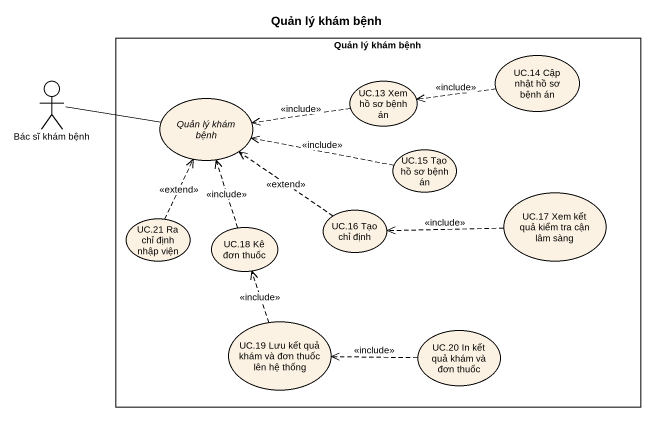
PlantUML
@startuml
title Quản lý khám bệnh
rectangle "Quản lý khám bệnh" as Quản_lý_khám_bệnh {
  usecase "UC.14 Cập nhật hồ sơ bệnh án" as UC_14_Cập_nhật_hồ_sơ_bệnh_án
  usecase "Quản lý khám bệnh" as Quản_lý_khám_bệnh_2
  usecase "UC.13 Xem hồ sơ bệnh án" as UC_13_Xem_hồ_sơ_bệnh_án
  usecase "UC.15 Tạo hồ sơ bệnh án" as UC_15_Tạo_hồ_sơ_bệnh_án
  usecase "UC.17 Xem kết quả kiểm tra cận lâm sàng" as UC_17_Xem_kết_quả_kiểm_tra
  usecase "UC.21 Ra chỉ định nhập viện" as UC_21_Ra_chỉ_định_nhập_viện
  usecase "UC.18 Kê đơn thuốc" as UC_18_Kê_đơn_thuốc
  usecase "UC.16 Tạo chỉ định" as UC_16_Tạo_chỉ_định
  usecase "UC.19 Lưu kết quả khám và đơn thuốc lên hệ thống" as UC_19_Lưu_kết_quả_khám_và
  usecase "UC.20 In kết quả khám và đơn thuốc" as UC_20_In_kết_quả_khám_và
}
actor "Bác sĩ khám bệnh" as Bác_sĩ_khám_bệnh
UC_14_Cập_nhật_hồ_sơ_bệnh_án .left.> UC_13_Xem_hồ_sơ_bệnh_án : <<include>>
Bác_sĩ_khám_bệnh -right- Quản_lý_khám_bệnh_2
UC_13_Xem_hồ_sơ_bệnh_án .left.> Quản_lý_khám_bệnh_2 : <<include>>
UC_15_Tạo_hồ_sơ_bệnh_án .left.> Quản_lý_khám_bệnh_2 : <<include>>
UC_17_Xem_kết_quả_kiểm_tra .left.> UC_16_Tạo_chỉ_định : <<include>>
UC_21_Ra_chỉ_định_nhập_viện .up.> Quản_lý_khám_bệnh_2 : <<extend>>
UC_18_Kê_đơn_thuốc .up.> Quản_lý_khám_bệnh_2 : <<include>>
UC_16_Tạo_chỉ_định .up.> Quản_lý_khám_bệnh_2 : <<extend>>
UC_19_Lưu_kết_quả_khám_và .up.> UC_18_Kê_đơn_thuốc : <<include>>
UC_20_In_kết_quả_khám_và .left.> UC_19_Lưu_kết_quả_khám_và : <<include>>
@enduml
